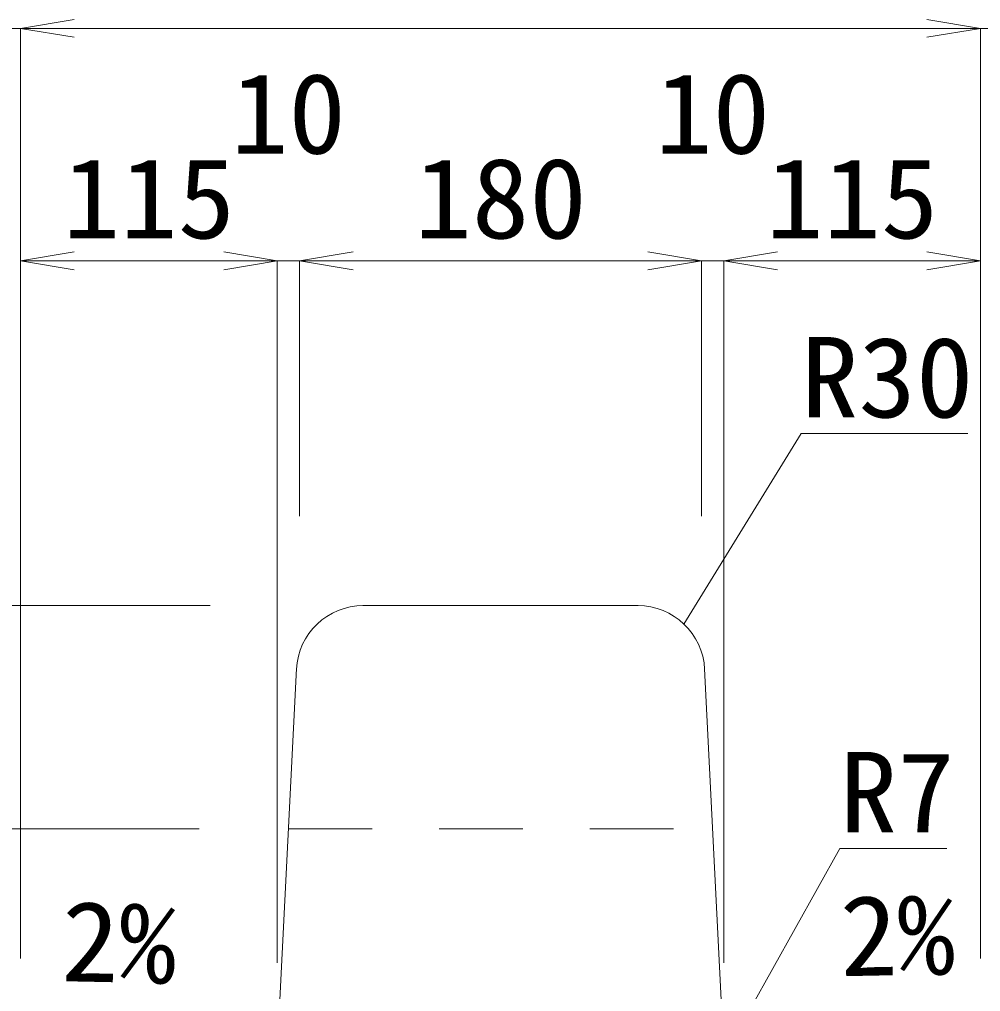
# Model space of a CAD drawing. Units: millimetres at full size; some dimension numbers follow another scale. Extents: x -734 to 58102, y 49499 to 87169.
# Drawn here: x 16094 to 16524.5, y 55589.8 to 56025 of the extents above; entities that cross this region are included whole.
import ezdxf
from ezdxf.enums import TextEntityAlignment as Align

# ---------------------------------------------------------------- set-up
doc = ezdxf.new("R2010")
doc.units = ezdxf.units.MM
doc.header["$LTSCALE"] = 50
doc.linetypes.add('USER1', pattern=[1.35, 0.75, -0.6])
for name, color, linetype, lineweight in [('寸法線', 7, 'Continuous', 13), ('引出線', 4, 'Continuous', 13), ('本体', 2, 'Continuous', 20)]:
    doc.layers.add(name, color=color, linetype=linetype, lineweight=lineweight)
doc.styles.add('ＭＳ 明朝', font='')
doc.styles.get('ＭＳ 明朝').set_extended_font_data('MS Mincho')

# ---------------------------------------------------------------- blocks, each defined once
blk = doc.blocks.new('open_arrow')
at = {"color": 0, "linetype": 'Continuous', "lineweight": -2}
blk.add_lwpolyline([(7.5, 1.25), (0, 0), (7.5, -1.25)], dxfattribs=at)

msp = doc.modelspace()

# ---------------------------------------------------------------- linework, layer by layer
at = {"layer": '寸法線'}
for p, q in [((16142.5, 56021.03), (16026.5, 56021.03)), ((16094.5, 56021.03), (16524.5, 56021.03)), ((16094.5, 55604.61), (16094.5, 56021.03)), ((16094.5, 55604.61), (16094.5, 56021.03)), ((16476.5, 56021.03), (16592.5, 56021.03)), ((16524.5, 55604.61), (16524.5, 56021.03)), ((16524.5, 55604.61), (16524.5, 56021.03)), ((16209.5, 55916.98), (16094.5, 55916.98)), ((16094.5, 55604.61), (16094.5, 55916.98)), ((16267.5, 55916.98), (16161.5, 55916.98)), ((16209.5, 55602.61), (16209.5, 55916.98)), ((16209.5, 55602.61), (16209.5, 55916.98)), ((16219.5, 55916.98), (16399.5, 55916.98)), ((16219.5, 55802.61), (16219.5, 55916.98)), ((16219.5, 55802.61), (16219.5, 55916.98)), ((16351.5, 55916.98), (16457.5, 55916.98)), ((16399.5, 55802.61), (16399.5, 55916.98)), ((16399.5, 55802.61), (16399.5, 55916.98)), ((16409.5, 55602.61), (16409.5, 55916.98)), ((16409.5, 55916.98), (16524.5, 55916.98)), ((16409.5, 55602.61), (16409.5, 55916.98)), ((16524.5, 55604.61), (16524.5, 55916.98)), ((16179.48, 55762.59), (15783.14, 55762.59)), ((16179.48, 55762.59), (15858.69, 55762.59)), ((16174.48, 55662.59), (15858.69, 55662.59)), ((16174.48, 55662.59), (15858.69, 55662.59))]:
    msp.add_line(p, q, dxfattribs=at)
at = {"layer": '引出線'}
for points in [[(16391.64, 55754.32), (16444.1, 55839.66), (16518.77, 55839.66)], [(16411.39, 55564.3), (16461.42, 55653.9), (16509.35, 55653.9)]]:
    msp.add_lwpolyline(points, dxfattribs=at)
at = {"layer": '本体'}
for p, q in [((16247.85, 55762.59), (16371.15, 55762.59)), ((16209.82, 55569.07), (16218.1, 55734.47)), ((16409.18, 55569.07), (16400.92, 55734.22))]:
    msp.add_line(p, q, dxfattribs=at)
at = {"layer": '本体', "linetype": 'USER1', "lineweight": 9}
msp.add_line((16214.5, 55662.59), (16404.5, 55662.59), dxfattribs=at)
at = {"layer": '本体'}
for centre, start, end in [((16248.04, 55732.59), 90, 177.1376), ((16370.96, 55732.59), 2.8624, 90)]:
    msp.add_arc(centre, 30, start, end, dxfattribs=at)

# ---------------------------------------------------------------- block references
at = {"layer": '寸法線', "xscale": 3.2, "yscale": 3.2}
for p in [(16094.5, 56021.03), (16094.5, 56021.03), (16094.5, 55916.98), (16219.5, 55916.98), (16219.5, 55916.98), (16409.5, 55916.98), (16409.5, 55916.98)]:
    msp.add_blockref('open_arrow', p, dxfattribs=at)
at = {"layer": '寸法線', "xscale": 3.2, "yscale": 3.2, "rotation": 180}
for p in [(16524.5, 56021.03), (16524.5, 56021.03), (16209.5, 55916.98), (16209.5, 55916.98), (16399.5, 55916.98), (16399.5, 55916.98), (16524.5, 55916.98)]:
    msp.add_blockref('open_arrow', p, dxfattribs=at)
at = {"layer": '引出線', "xscale": 0.0533, "yscale": 0.0533, "rotation": 58.4}
msp.add_blockref('open_arrow', (16391.64, 55754.32), dxfattribs=at)

# ---------------------------------------------------------------- texts
at = {"layer": '寸法線', "style": 'ＭＳ 明朝', "width": 1.05}
for s, p in [('10', (16214.5, 55982.98)), ('10', (16404.5, 55982.98)), ('115', (16152, 55945)), ('180', (16309.5, 55945)), ('115', (16467, 55945))]:
    msp.add_text(s, height=36.03, dxfattribs=at).set_placement(p, align=Align.MIDDLE_CENTER)
at = {"layer": '引出線', "style": 'ＭＳ 明朝', "width": 1.05}
for s, p in [('R30', (16444.1, 55882.86)), ('R7', (16461.42, 55697.1))]:
    msp.add_text(s, height=36.03, dxfattribs=at).set_placement(p, align=Align.TOP_LEFT)
msp.add_text('2%', height=36.03, rotation=1.146, dxfattribs=at).set_placement((16461.18, 55632.66), align=Align.TOP_LEFT)
msp.add_text('2%', height=36.03, rotation=358.854, dxfattribs=at).set_placement((16164.73, 55629.44), align=Align.TOP_RIGHT)

doc.saveas('drawing.dxf')
